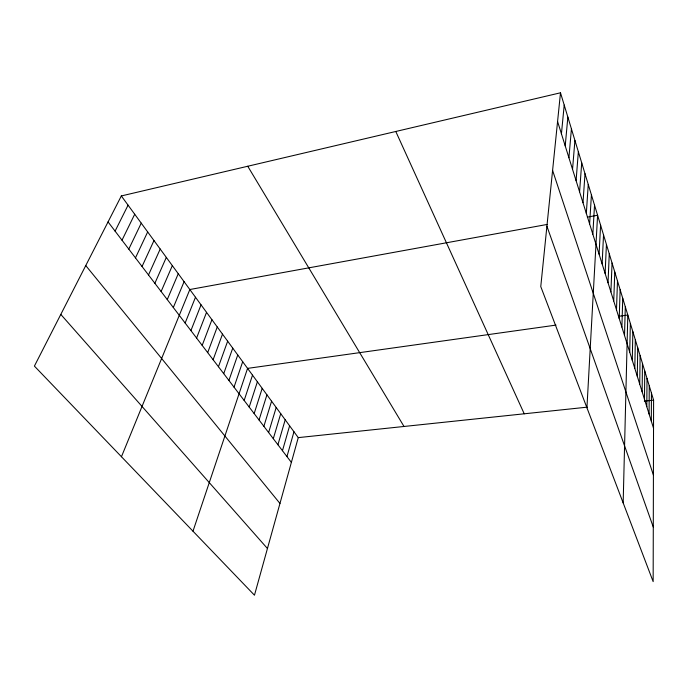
<?xml version="1.0" encoding="UTF-8"?>
<svg xmlns="http://www.w3.org/2000/svg" width="688" height="688" viewBox="0 0 688 688"><rect width="100%" height="100%" fill="white"/><g stroke="black" fill="none" stroke-linecap="round" stroke-linejoin="round"><path stroke-width="1.03" d="M560.496 92.794L653.6 400.167L653.153 581.627L540.768 286.586L560.496 92.794L121.32 195.942L34.4 366.102L254.465 595.206L298.257 437.62L121.32 195.942M651.321 421.168L651.441 393.046M649.085 413.995L649.248 385.805M646.806 406.703L647.021 378.452M644.484 399.298L644.759 370.978M642.128 391.756L642.454 363.384M639.728 384.093L640.115 355.653M637.286 376.302L637.742 347.801M634.809 368.364L635.316 339.82M632.281 360.297L632.857 331.693M629.718 352.084L630.354 323.429M623.165 502.894L627.809 315.027L618.615 316.317M624.515 335.477L625.297 306.728M621.892 327.075L622.743 298.282M619.217 318.527L620.137 289.7M616.491 309.824L617.489 280.962M613.722 300.966L614.797 272.07M610.901 291.944L612.062 263.022M608.029 282.759L609.267 253.812M605.105 273.403L606.429 244.429M602.12 263.865L603.539 234.883M599.085 254.156L600.59 225.165M586.933 407.778L597.588 215.258L587.328 217.124M592.832 234.169L594.535 205.17M589.616 223.892L591.422 194.885M586.331 213.4L588.249 184.41M582.985 202.711L585.015 173.729M579.58 191.806L581.713 162.841M576.097 180.677L578.35 151.738M572.545 169.317L574.919 140.421M568.916 157.724L571.427 128.871M565.218 145.899L567.858 117.089M561.434 133.816L564.212 105.066M286.948 456.6L293.965 431.754M282.467 450.709L289.614 425.812M277.918 444.74L285.202 419.792M273.299 438.686L280.73 413.677M268.621 432.546L276.189 407.477M263.874 426.319L271.588 401.19M259.049 419.998L266.927 394.817M254.164 413.583L262.188 388.35M249.202 407.072L257.381 381.788M244.163 400.468L252.513 375.132M192.984 531.205L247.568 368.381L556.016 325.097M234.023 387.163L242.692 361.725M228.915 380.455L237.756 354.974M223.729 373.653L232.742 348.128M218.457 366.747L227.651 341.179M213.117 359.738L222.491 334.127M207.69 352.617L217.253 326.972M202.186 345.393L211.93 319.705M196.587 338.057L206.538 312.335M190.911 330.601L201.051 304.844M185.141 323.033L195.487 297.242M121.458 456.729L189.836 289.519L547.063 224.46M173.316 307.527L184.092 281.676M167.261 299.59L178.261 273.712M161.112 291.514L172.335 265.62M154.86 283.318L166.315 257.398M148.505 274.976L160.201 249.047M142.046 266.505L153.983 240.551M135.476 257.88L147.671 231.925M128.794 249.116L141.246 223.153M122 240.207L134.71 214.235M115.085 231.134L128.071 205.162M298.257 437.62L587.225 407.158M644.346 401.138L653.6 400.167M60.802 314.416L267.443 548.508M85.759 265.568L279.964 503.444M108.059 221.906L291.377 462.396M247.749 166.247L404.011 426.474M395.789 131.477L524.23 413.806M546.917 226.232L653.29 527.094M552.593 170.4L653.419 475.081M557.572 121.475L653.531 428.22"/></g></svg>
